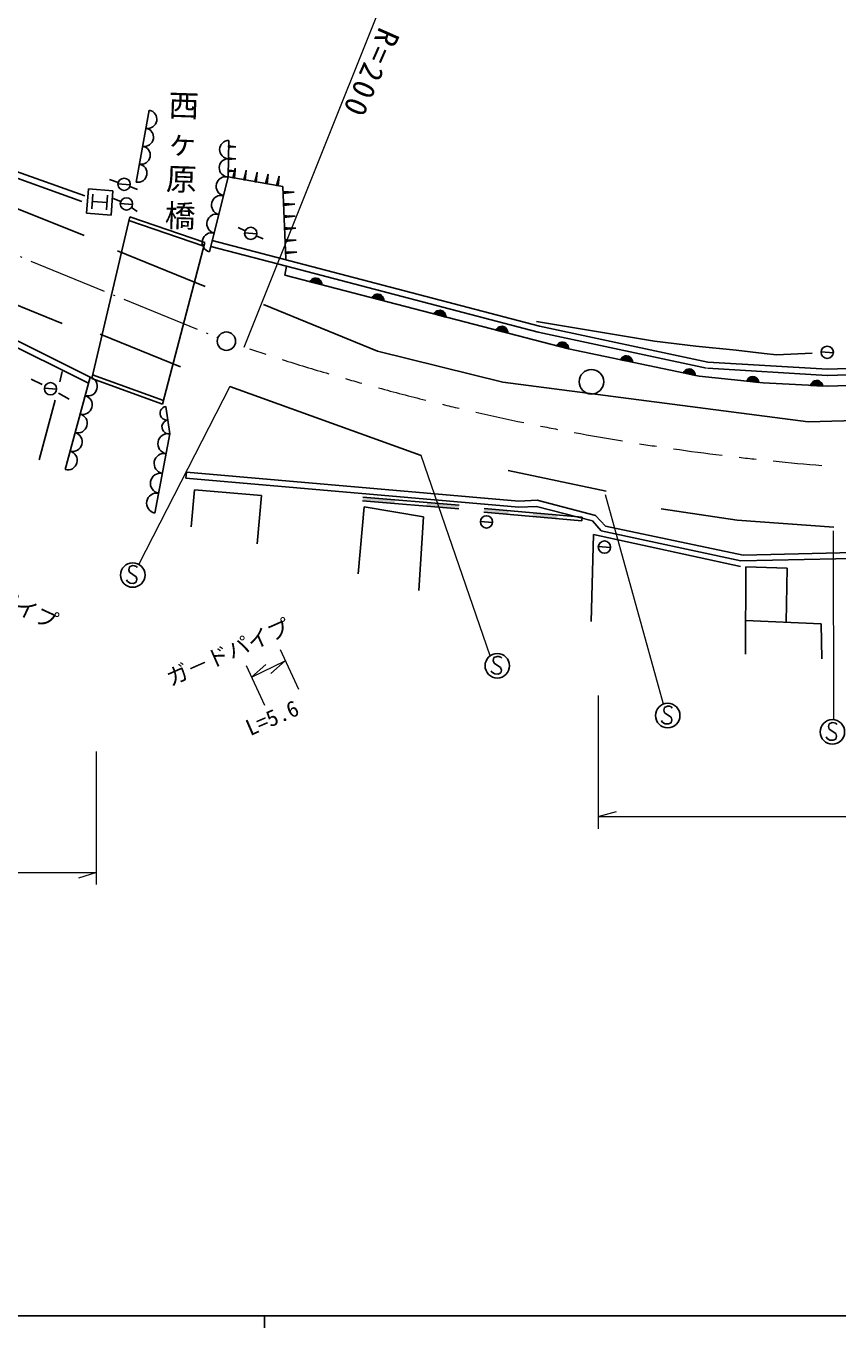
# Model space of a CAD drawing. Units: millimetres, scale not verified. Extents: x 40000 to 680000, y 20000 to 380000.
# Drawn here: x 148527 to 214805, y 204000 to 310253 of the extents above; entities that cross this region are included whole.
import ezdxf
from ezdxf.enums import TextEntityAlignment as Align

# ---------------------------------------------------------------- set-up
doc = ezdxf.new("R2010")
doc.units = ezdxf.units.MM
doc.header["$LTSCALE"] = 1000
doc.linetypes.add('USER1', pattern=[8.199999, 6.452459, -0.806557, 0.134426, -0.806557])
for name, color, linetype, lineweight in [('M-BGD', 7, 'Continuous', 25), ('M-BGD-EXST', 7, 'Continuous', 25), ('M-BMK', 2, 'Continuous', 13), ('M-BMK-OTRS', 5, 'Continuous', 25), ('M-BMK-SRVR', 3, 'Continuous', 25), ('M-STR-HTXT', 7, 'Continuous', 13), ('M-STR-STR1', 1, 'Continuous', 25), ('M-STR-STR3', 7, 'Continuous', 25), ('M-STR-STRC', 7, 'Continuous', 25), ('M-TTL-BAND', 7, 'Continuous', 25)]:
    doc.layers.add(name, color=color, linetype=linetype, lineweight=lineweight)
doc.layers.add('M-BMK-HTXT', color=7, linetype='Continuous')
doc.styles.add('@ＭＳ ゴシック', font='')
doc.styles.add('ＭＳ ゴシック', font='')
doc.styles.get('@ＭＳ ゴシック').set_extended_font_data('@MS Gothic')
doc.styles.get('ＭＳ ゴシック').set_extended_font_data('MS Gothic')

msp = doc.modelspace()

# ---------------------------------------------------------------- hatches: boundary and pattern name
at = {"layer": 'M-BGD'}
for points in [[(175991, 271517), (178610, 271299), (178635, 271598), (176015, 271816)], [(181230, 271080), (183850, 270862), (183875, 271161), (181255, 271379)], [(185896, 270585), (187898, 270409), (187924, 270708), (185922, 270884)], [(189900, 270234), (191903, 270058), (191929, 270357), (189927, 270533)]]:
    msp.add_hatch(color=256, dxfattribs=at).paths.add_polyline_path(points)

# ---------------------------------------------------------------- linework, layer by layer
for p, q in [((153092, 295944), (139506, 300816)), ((165062, 300463), (165060, 300367)), ((165060, 300367), (165661, 300403)), ((165661, 300403), (165062, 300463)), ((165073, 300415), (165601, 300404)), ((165469, 300395), (165073, 300403)), ((165073, 300391), (165325, 300386)), ((165193, 300376), (165073, 300379)), ((165194, 300449), (165074, 300451)), ((165074, 300439), (165326, 300434)), ((165469, 300419), (165074, 300427)), ((165060, 299471), (165058, 299375)), ((165058, 299375), (165659, 299411)), ((165659, 299411), (165060, 299471)), ((165190, 299385), (165070, 299387)), ((165467, 299427), (165071, 299435)), ((165071, 299423), (165599, 299412)), ((165467, 299403), (165071, 299411)), ((165071, 299399), (165322, 299394)), ((165192, 299457), (165072, 299459)), ((165072, 299447), (165324, 299442)), ((165607, 298646), (165406, 297869)), ((165532, 297847), (165607, 298646)), ((156056, 297492), (155335, 297729)), ((169494, 297158), (165022, 297936)), ((165058, 298480), (165056, 298383)), ((165056, 298383), (165657, 298419)), ((165657, 298419), (165058, 298480)), ((165464, 298411), (165068, 298419)), ((165068, 298407), (165320, 298402)), ((165188, 298393), (165068, 298395)), ((165190, 298465), (165069, 298467)), ((165069, 298455), (165321, 298450)), ((165465, 298435), (165069, 298443)), ((165069, 298431), (165597, 298420)), ((165406, 297869), (165532, 297847)), ((165452, 298040), (165425, 297882)), ((165441, 297879), (165498, 298210)), ((165547, 298397), (165456, 297877)), ((165472, 297874), (165593, 298567)), ((165579, 298391), (165488, 297871)), ((165504, 297868), (165561, 298199)), ((165547, 298023), (165520, 297866)), ((166501, 298487), (166300, 297710)), ((166300, 297710), (166426, 297688)), ((166346, 297881), (166319, 297723)), ((166335, 297720), (166392, 298051)), ((166441, 298238), (166350, 297718)), ((166366, 297715), (166487, 298408)), ((166472, 298232), (166382, 297712)), ((166398, 297709), (166455, 298040)), ((166441, 297864), (166413, 297706)), ((166426, 297688), (166501, 298487)), ((167394, 298328), (167194, 297551)), ((167194, 297551), (167320, 297529)), ((167240, 297722), (167213, 297564)), ((167228, 297561), (167286, 297892)), ((167335, 298079), (167244, 297558)), ((167260, 297556), (167381, 298249)), ((167366, 298073), (167276, 297553)), ((167291, 297550), (167349, 297881)), ((167335, 297705), (167307, 297547)), ((167320, 297529), (167394, 298328)), ((168288, 298169), (168088, 297392)), ((168134, 297562), (168106, 297405)), ((168122, 297402), (168180, 297733)), ((168229, 297919), (168138, 297399)), ((168154, 297397), (168274, 298090)), ((168260, 297914), (168170, 297394)), ((168185, 297391), (168243, 297722)), ((168228, 297546), (168201, 297388)), ((168214, 297370), (168288, 298169)), ((169182, 298010), (168982, 297233)), ((169016, 297243), (169074, 297574)), ((169122, 297760), (169032, 297240)), ((169048, 297237), (169168, 297931)), ((169154, 297755), (169063, 297235)), ((169079, 297232), (169137, 297563)), ((169108, 297211), (169182, 298010)), ((156032, 297373), (157029, 297299)), ((156996, 297155), (157621, 296912)), ((168088, 297392), (168214, 297370)), ((168982, 297233), (169108, 297211)), ((169028, 297403), (169000, 297246)), ((169122, 297387), (169095, 297229)), ((169737, 291264), (169494, 297158)), ((170423, 296704), (169521, 296739)), ((169521, 296739), (169527, 296595)), ((169527, 296595), (170423, 296704)), ((169720, 296729), (169540, 296722)), ((169541, 296704), (169918, 296719)), ((170135, 296710), (169541, 296686)), ((169542, 296668), (170334, 296700)), ((170136, 296674), (169543, 296650)), ((169544, 296632), (169921, 296648)), ((169724, 296621), (169544, 296614)), ((156257, 295920), (155645, 296168)), ((156222, 295769), (157219, 295694)), ((157128, 295441), (157590, 295111)), ((170465, 295722), (169562, 295757)), ((169562, 295757), (169568, 295613)), ((169568, 295613), (170465, 295722)), ((169761, 295747), (169581, 295739)), ((169582, 295721), (169959, 295737)), ((170176, 295728), (169582, 295704)), ((169583, 295685), (170375, 295718)), ((170177, 295692), (169584, 295668)), ((169585, 295649), (169962, 295665)), ((169765, 295639), (169585, 295632)), ((170506, 294739), (169603, 294774)), ((169603, 294774), (169609, 294631)), ((169609, 294631), (170506, 294739)), ((169802, 294764), (169622, 294757)), ((169623, 294739), (170001, 294755)), ((170217, 294745), (169624, 294721)), ((169624, 294703), (170416, 294736)), ((170219, 294709), (169625, 294685)), ((169626, 294667), (170004, 294683)), ((169807, 294657), (169627, 294649)), ((166415, 293547), (165841, 293817)), ((166369, 293372), (167366, 293297)), ((170547, 293757), (169645, 293792)), ((169645, 293792), (169650, 293648)), ((169650, 293648), (170547, 293757)), ((169843, 293782), (169663, 293775)), ((169664, 293757), (170042, 293772)), ((170258, 293763), (169665, 293739)), ((169666, 293721), (170457, 293753)), ((170260, 293727), (169666, 293703)), ((169667, 293685), (170045, 293700)), ((169848, 293674), (169668, 293667)), ((163602, 292271), (169800, 290647)), ((167323, 293129), (167875, 292881)), ((170588, 292775), (169686, 292810)), ((169686, 292810), (169692, 292666)), ((169692, 292666), (170588, 292775)), ((169884, 292800), (169704, 292792)), ((169705, 292774), (170083, 292790)), ((170299, 292781), (169706, 292756)), ((169707, 292739), (170498, 292771)), ((170301, 292745), (169707, 292720)), ((169708, 292703), (170086, 292718)), ((169889, 292692), (169709, 292684)), ((170629, 291792), (169727, 291827)), ((169727, 291827), (169733, 291683)), ((169733, 291683), (170629, 291792)), ((169925, 291817), (169745, 291810)), ((169746, 291792), (170124, 291808)), ((170341, 291799), (169747, 291774)), ((169748, 291756), (170539, 291789)), ((170342, 291763), (169749, 291738)), ((169749, 291720), (170127, 291736)), ((169930, 291710), (169750, 291702)), ((140043, 288433), (153770, 281595)), ((199817, 284528), (190186, 286133)), ((203203, 284120), (199817, 284528)), ((206499, 283795), (203203, 284120)), ((208786, 283515), (206499, 283795)), ((209798, 283413), (208786, 283515)), ((212694, 283555), (209798, 283413)), ((213435, 283662), (214432, 283587)), ((151293, 281219), (151466, 282056)), ((149848, 280988), (148951, 281430)), ((150022, 280694), (151019, 280619)), ((149598, 274837), (150894, 279728)), ((151175, 280290), (152048, 279801)), ((161622, 273842), (161579, 273344)), ((188753, 271488), (161622, 273842)), ((162007, 269375), (162287, 272409)), ((162287, 272409), (167743, 271952)), ((167743, 271952), (167390, 267993)), ((175644, 265540), (176139, 271002)), ((175991, 271517), (183850, 270862)), ((176016, 271816), (183875, 271161)), ((176139, 271002), (180981, 270194)), ((190263, 271551), (188753, 271488)), ((195026, 270311), (190263, 271551)), ((180981, 270194), (180595, 264188)), ((185896, 270585), (193905, 269883)), ((185922, 270883), (193931, 270181)), ((193905, 269883), (193931, 270181)), ((195817, 269444), (195026, 270311)), ((185617, 269823), (186614, 269748)), ((207074, 267064), (195817, 269444)), ((194652, 261659), (194850, 268751)), ((194850, 268751), (206850, 266136)), ((195242, 267765), (196239, 267690)), ((221045, 267391), (207074, 267064)), ((207263, 258999), (207276, 266117)), ((207276, 266117), (210665, 266004)), ((210665, 266004), (210583, 261597)), ((207268, 261737), (213443, 261475)), ((213443, 261475), (213489, 258598))]:
    msp.add_line(p, q, dxfattribs=at)
for centre in [(156531, 297336), (156721, 295732), (166867, 293334), (213934, 283625), (150521, 280656), (186115, 269786), (195740, 267727)]:
    msp.add_circle(centre, 500, dxfattribs=at)
at = {"layer": 'M-BGD-EXST'}
msp.add_circle((194682, 281222), 1000, dxfattribs=at)
at = {"layer": 'M-BMK', "linetype": 'USER1'}
msp.add_line((73066, 322198), (164192, 284817), dxfattribs=at)
at = {"layer": 'M-BMK'}
for start, end in [(251.6521, 252.05316), (252.45422, 253.60016), (254.00122, 254.40228), (254.80334, 255.94928), (256.35034, 256.7514), (257.15247, 258.2984), (258.69946, 259.10052), (259.50165, 260.64752), (261.04858, 261.44971), (261.85077, 262.99664), (263.39771, 263.79883), (264.19989, 265.34576)]:
    msp.add_arc((229725, 473731), 200000, start, end, dxfattribs=at)
at = {"layer": 'M-BMK-OTRS'}
for p, q in [((153327, 296396), (139674, 301233)), ((163729, 292755), (190448, 285754)), ((153635, 281097), (139884, 287947)), ((190448, 285754), (204186, 282828)), ((213947, 282236), (268606, 284077)), ((204186, 282828), (213947, 282236)), ((188742, 270988), (161579, 273344)), ((190209, 271048), (188742, 270988)), ((194756, 269865), (190209, 271048)), ((195485, 269066), (194756, 269865)), ((195485, 269066), (206889, 266598)), ((206889, 266598), (221331, 266920))]:
    msp.add_line(p, q, dxfattribs=at)
at = {"layer": 'M-BMK-SRVR'}
msp.add_circle((164886, 284533), 750, dxfattribs=at)
at = {"layer": 'M-STR-HTXT'}
for p, q in [((166333, 284043), (177796, 312695)), ((165166, 280844), (157727, 266323)), ((186408, 258851), (180775, 275209)), ((200551, 254916), (195823, 272000)), ((214461, 253642), (214446, 269051)), ((169259, 259359), (170762, 256133)), ((166940, 257125), (169681, 258453)), ((169681, 258453), (168514, 257421)), ((168021, 254805), (166518, 258031)), ((166940, 257125), (168107, 258157)), ((195231, 255606), (195231, 244737)), ((154285, 240179), (154285, 251048)), ((195231, 245737), (196731, 246157)), ((195231, 245737), (264906, 245737)), ((75751, 241179), (154285, 241179)), ((154285, 241179), (152804, 240698))]:
    msp.add_line(p, q, dxfattribs=at)
at = {"layer": 'M-STR-STR1'}
for p, q in [((153890, 281493), (156989, 294669)), ((156920, 294376), (163046, 292291)), ((156989, 294669), (163123, 292582)), ((163123, 292582), (159664, 279391)), ((153959, 281787), (159740, 279683)), ((153890, 281493), (159664, 279391))]:
    msp.add_line(p, q, dxfattribs=at)
at = {"layer": 'M-STR-STR3'}
for p, q in [((158592, 303383), (157521, 297510)), ((165022, 297936), (165084, 300911)), ((163500, 291838), (165022, 297936)), ((142969, 297285), (153259, 293146)), ((156006, 291908), (163148, 288995)), ((169654, 289916), (169800, 290647)), ((169800, 290647), (190344, 285265)), ((141944, 289858), (151475, 285976)), ((169654, 289916), (192818, 283906)), ((171702, 289385), (171770, 289491)), ((172670, 289134), (171702, 289385)), ((172646, 289202), (171755, 289433)), ((171770, 289491), (171854, 289573)), ((171790, 289486), (172642, 289265)), ((172637, 289328), (171824, 289539)), ((171854, 289573), (171976, 289644)), ((171897, 289582), (172594, 289401)), ((172551, 289474), (171971, 289625)), ((171976, 289644), (172087, 289677)), ((172082, 289658), (172469, 289557)), ((172087, 289677), (172214, 289686)), ((172214, 289686), (172368, 289646)), ((172368, 289646), (172475, 289577)), ((172475, 289577), (172556, 289494)), ((172556, 289494), (172628, 289372)), ((172628, 289372), (172661, 289260)), ((172661, 289260), (172670, 289134)), ((176764, 288071), (176832, 288177)), ((177732, 287820), (176764, 288071)), ((177708, 287888), (176817, 288119)), ((176832, 288177), (176916, 288259)), ((176852, 288172), (177704, 287951)), ((177699, 288014), (176886, 288225)), ((176916, 288259), (177038, 288331)), ((176959, 288268), (177656, 288088)), ((177613, 288161), (177033, 288312)), ((177038, 288331), (177149, 288364)), ((177144, 288344), (177532, 288244)), ((177149, 288364), (177276, 288372)), ((177276, 288372), (177430, 288332)), ((177430, 288332), (177537, 288263)), ((177537, 288263), (177618, 288180)), ((177618, 288180), (177690, 288058)), ((177690, 288058), (177723, 287946)), ((177723, 287946), (177732, 287820)), ((177224, 283726), (167919, 287527)), ((181895, 286864), (181978, 286946)), ((182761, 286701), (181948, 286912)), ((181978, 286946), (182100, 287018)), ((182021, 286955), (182718, 286774)), ((182675, 286847), (182095, 286998)), ((182100, 287018), (182212, 287050)), ((182207, 287031), (182594, 286931)), ((182212, 287050), (182338, 287059)), ((182338, 287059), (182493, 287019)), ((182493, 287019), (182599, 286950)), ((182599, 286950), (182680, 286867)), ((181826, 286758), (181895, 286864)), ((182794, 286507), (181826, 286758)), ((182770, 286575), (181880, 286806)), ((181914, 286859), (182766, 286638)), ((182680, 286867), (182752, 286745)), ((182752, 286745), (182785, 286633)), ((182785, 286633), (182794, 286507)), ((154586, 285094), (161123, 282437)), ((186888, 285444), (186957, 285551)), ((187856, 285193), (186888, 285444)), ((187832, 285261), (186942, 285493)), ((186957, 285551), (187040, 285632)), ((186976, 285546), (187828, 285325)), ((187823, 285388), (187010, 285599)), ((187040, 285632), (187162, 285704)), ((187084, 285642), (187781, 285461)), ((187738, 285534), (187157, 285685)), ((187162, 285704), (187274, 285737)), ((187269, 285718), (187656, 285617)), ((187274, 285737), (187400, 285746)), ((187400, 285746), (187555, 285705)), ((187555, 285705), (187661, 285637)), ((187661, 285637), (187742, 285553)), ((187742, 285553), (187814, 285431)), ((187814, 285431), (187847, 285320)), ((187847, 285320), (187856, 285193)), ((190344, 285265), (204082, 282339)), ((187444, 281199), (177224, 283726)), ((191850, 284157), (191919, 284263)), ((192818, 283906), (191850, 284157)), ((192795, 283974), (191904, 284205)), ((191919, 284263), (192003, 284345)), ((191939, 284258), (192791, 284037)), ((192786, 284100), (191973, 284311)), ((192003, 284345), (192124, 284416)), ((192046, 284354), (192743, 284173)), ((192700, 284246), (192119, 284397)), ((192124, 284416), (192236, 284449)), ((192231, 284430), (192619, 284330)), ((192236, 284449), (192363, 284458)), ((192363, 284458), (192517, 284418)), ((192517, 284418), (192624, 284349)), ((192624, 284349), (192705, 284266)), ((192705, 284266), (192777, 284144)), ((192777, 284144), (192810, 284032)), ((192810, 284032), (192818, 283906)), ((192818, 283906), (203468, 281678)), ((197059, 283019), (197123, 283128)), ((198038, 282814), (197059, 283019)), ((198011, 282881), (197110, 283069)), ((197123, 283128), (197202, 283213)), ((197142, 283124), (198004, 282944)), ((197996, 283006), (197174, 283178)), ((197202, 283213), (197320, 283291)), ((197245, 283225), (197950, 283078)), ((197903, 283149), (197316, 283271)), ((197320, 283291), (197430, 283329)), ((197426, 283310), (197818, 283228)), ((197430, 283329), (197556, 283344)), ((197556, 283344), (197713, 283311)), ((197713, 283311), (197822, 283247)), ((197822, 283247), (197907, 283168)), ((197907, 283168), (197985, 283050)), ((197985, 283050), (198023, 282940)), ((198023, 282940), (198038, 282814)), ((213964, 281736), (268299, 283567)), ((153770, 281595), (151719, 274052)), ((202178, 281948), (202242, 282057)), ((203157, 281743), (202178, 281948)), ((203130, 281810), (202229, 281998)), ((202242, 282057), (202321, 282143)), ((202261, 282053), (203123, 281873)), ((203115, 281936), (202293, 282108)), ((202321, 282143), (202439, 282220)), ((202364, 282154), (203069, 282007)), ((203022, 282078), (202435, 282201)), ((202439, 282220), (202549, 282258)), ((202545, 282239), (202937, 282157)), ((202549, 282258), (202675, 282273)), ((202675, 282273), (202831, 282240)), ((202831, 282240), (202941, 282176)), ((202941, 282176), (203026, 282097)), ((203026, 282097), (203104, 281979)), ((203104, 281979), (203142, 281869)), ((203142, 281869), (203157, 281743)), ((203468, 281678), (208704, 281126)), ((204155, 282329), (213917, 281737)), ((207591, 281565), (207696, 281615)), ((207694, 281595), (208092, 281553)), ((207696, 281615), (207820, 281642)), ((207820, 281642), (207979, 281625)), ((207979, 281625), (208094, 281573)), ((208094, 281573), (208187, 281503)), ((165166, 280844), (180775, 275209)), ((212362, 277949), (187444, 281199)), ((207358, 281268), (207410, 281383)), ((208353, 281163), (207358, 281268)), ((208319, 281227), (207404, 281324)), ((207410, 281383), (207481, 281476)), ((207430, 281381), (208305, 281289)), ((208292, 281351), (207456, 281439)), ((207481, 281476), (207591, 281565)), ((207522, 281492), (208239, 281417)), ((208185, 281483), (207588, 281546)), ((208187, 281503), (208276, 281393)), ((208276, 281393), (208325, 281287)), ((208325, 281287), (208353, 281163)), ((208704, 281126), (213975, 280850)), ((212575, 280923), (212621, 281041)), ((213574, 280871), (212575, 280923)), ((213537, 280933), (212618, 280981)), ((212621, 281041), (212686, 281138)), ((212641, 281040), (213520, 280994)), ((213503, 281055), (212664, 281099)), ((212686, 281138), (212791, 281232)), ((212727, 281156), (213446, 281118)), ((213390, 281181), (212790, 281212)), ((212791, 281232), (212894, 281287)), ((212893, 281267), (213293, 281246)), ((212894, 281287), (213016, 281321)), ((213016, 281321), (213176, 281312)), ((213176, 281312), (213294, 281266)), ((213294, 281266), (213391, 281201)), ((213391, 281201), (213485, 281096)), ((213485, 281096), (213540, 280993)), ((213540, 280993), (213574, 280871)), ((213975, 280850), (224523, 281255)), ((160265, 276976), (159952, 279214)), ((252995, 279016), (212362, 277949)), ((159039, 270509), (160265, 276976)), ((187872, 273972), (195884, 272293)), ((200376, 270843), (206588, 269924)), ((206588, 269924), (214467, 269350))]:
    msp.add_line(p, q, dxfattribs=at)
for centre, radius, start, end in [((158458, 302649), 746, 259.66339, 79.66339), ((158190, 301181), 746, 259.66339, 79.66339), ((165069, 300167), 744, 88.80975, 268.80975), ((157922, 299713), 746, 259.66339, 79.66339), ((157655, 298245), 746, 259.66339, 79.66339), ((165038, 298680), 744, 88.80975, 268.80975), ((164832, 297174), 786, 75.98236, 255.98235), ((164451, 295649), 786, 75.98236, 255.98235), ((164071, 294125), 786, 75.98236, 255.98235), ((163690, 292600), 786, 75.98236, 255.98235), ((153565, 280841), 782, 254.79181, 74.79181), ((153155, 279332), 782, 254.79181, 74.79181), ((152745, 277824), 782, 254.79181, 74.79181), ((160030, 278654), 565, 97.96838, 277.96838), ((160186, 277536), 565, 97.96838, 277.96838), ((152334, 276315), 782, 254.79181, 74.79181), ((160112, 276168), 823, 79.27078, 259.27078), ((151924, 274806), 782, 254.79181, 74.79181), ((159805, 274551), 823, 79.27078, 259.27078), ((159499, 272934), 823, 79.27078, 259.27078), ((159193, 271318), 823, 79.27078, 259.27078)]:
    msp.add_arc(centre, radius, start, end, dxfattribs=at)
at = {"layer": 'M-STR-STRC'}
for p, q in [((153472, 294968), (153622, 296962)), ((153622, 296962), (155616, 296812)), ((153990, 296533), (153901, 295337)), ((155616, 296812), (155466, 294818)), ((153945, 295935), (155142, 295845)), ((155187, 296443), (155097, 295247)), ((155466, 294818), (153472, 294968)), ((156968, 266113), (156910, 265876)), ((156910, 265876), (156974, 265671)), ((157216, 266214), (156968, 266113)), ((156974, 265671), (157509, 265310)), ((157376, 266202), (157216, 266214)), ((157532, 266150), (157376, 266202)), ((157606, 266065), (157532, 266150)), ((156798, 264922), (156727, 265048)), ((157028, 264784), (156798, 264922)), ((157307, 264763), (157028, 264784)), ((157516, 264868), (157307, 264763)), ((157509, 265310), (157574, 265104)), ((157574, 265104), (157516, 264868)), ((186727, 258705), (186669, 258469)), ((186669, 258469), (186734, 258263)), ((186975, 258807), (186727, 258705)), ((186734, 258263), (187268, 257902)), ((187134, 258795), (186975, 258807)), ((187291, 258743), (187134, 258795)), ((187365, 258657), (187291, 258743)), ((186557, 257515), (186486, 257640)), ((186787, 257377), (186557, 257515)), ((187066, 257356), (186787, 257377)), ((187275, 257460), (187066, 257356)), ((187268, 257902), (187333, 257697)), ((187333, 257697), (187275, 257460)), ((200637, 254644), (200579, 254408)), ((200579, 254408), (200644, 254202)), ((200885, 254746), (200637, 254644)), ((200644, 254202), (201178, 253841)), ((201045, 254734), (200885, 254746)), ((201201, 254682), (201045, 254734)), ((201275, 254596), (201201, 254682)), ((200467, 253453), (200396, 253579)), ((200698, 253316), (200467, 253453)), ((200977, 253295), (200698, 253316)), ((201185, 253399), (200977, 253295)), ((201178, 253841), (201243, 253636)), ((201243, 253636), (201185, 253399)), ((214080, 253310), (214022, 253074)), ((214022, 253074), (214087, 252868)), ((214328, 253412), (214080, 253310)), ((214488, 253399), (214328, 253412)), ((214644, 253348), (214488, 253399)), ((214718, 253262), (214644, 253348)), ((213910, 252119), (213839, 252245)), ((214140, 251981), (213910, 252119)), ((214087, 252868), (214621, 252507)), ((214420, 251961), (214140, 251981)), ((214628, 252065), (214420, 251961)), ((214621, 252507), (214686, 252302)), ((214686, 252302), (214628, 252065))]:
    msp.add_line(p, q, dxfattribs=at)
for centre in [(157239, 265450), (186998, 258043), (200908, 253982), (214351, 252648)]:
    msp.add_circle(centre, 1000, dxfattribs=at)
at = {"layer": 'M-TTL-BAND'}
for p, q in [((40000, 205000), (579000, 205000)), ((168000, 205000), (168000, 204000))]:
    msp.add_line(p, q, dxfattribs=at)

# ---------------------------------------------------------------- texts
at = {"layer": 'M-BMK-HTXT', "insert": (160284, 305082), "char_height": 1833, "attachment_point": 7, "rotation": 268.1, "style": '@ＭＳ ゴシック'}
msp.add_mtext('\\T1.2;西ヶ原橋', dxfattribs=at)
at = {"layer": 'M-STR-HTXT', "style": 'ＭＳ ゴシック'}
for s, rotation, p in [('ガ－ドパイプ', 335.3, (140748, 265102)), ('ガ－ドパイプ', 23.9, (160504, 255993)), ('L=5.6', 23.5, (166980, 251931))]:
    msp.add_text(s, height=1320, rotation=rotation, dxfattribs=at).set_placement(p, align=Align.BOTTOM_LEFT)
at = {"layer": 'M-STR-HTXT', "insert": (177371, 310270), "char_height": 1833, "attachment_point": 7, "rotation": 246.2, "style": 'ＭＳ ゴシック'}
msp.add_mtext('\\T1.24;R=200', dxfattribs=at)

doc.saveas('drawing.dxf')
